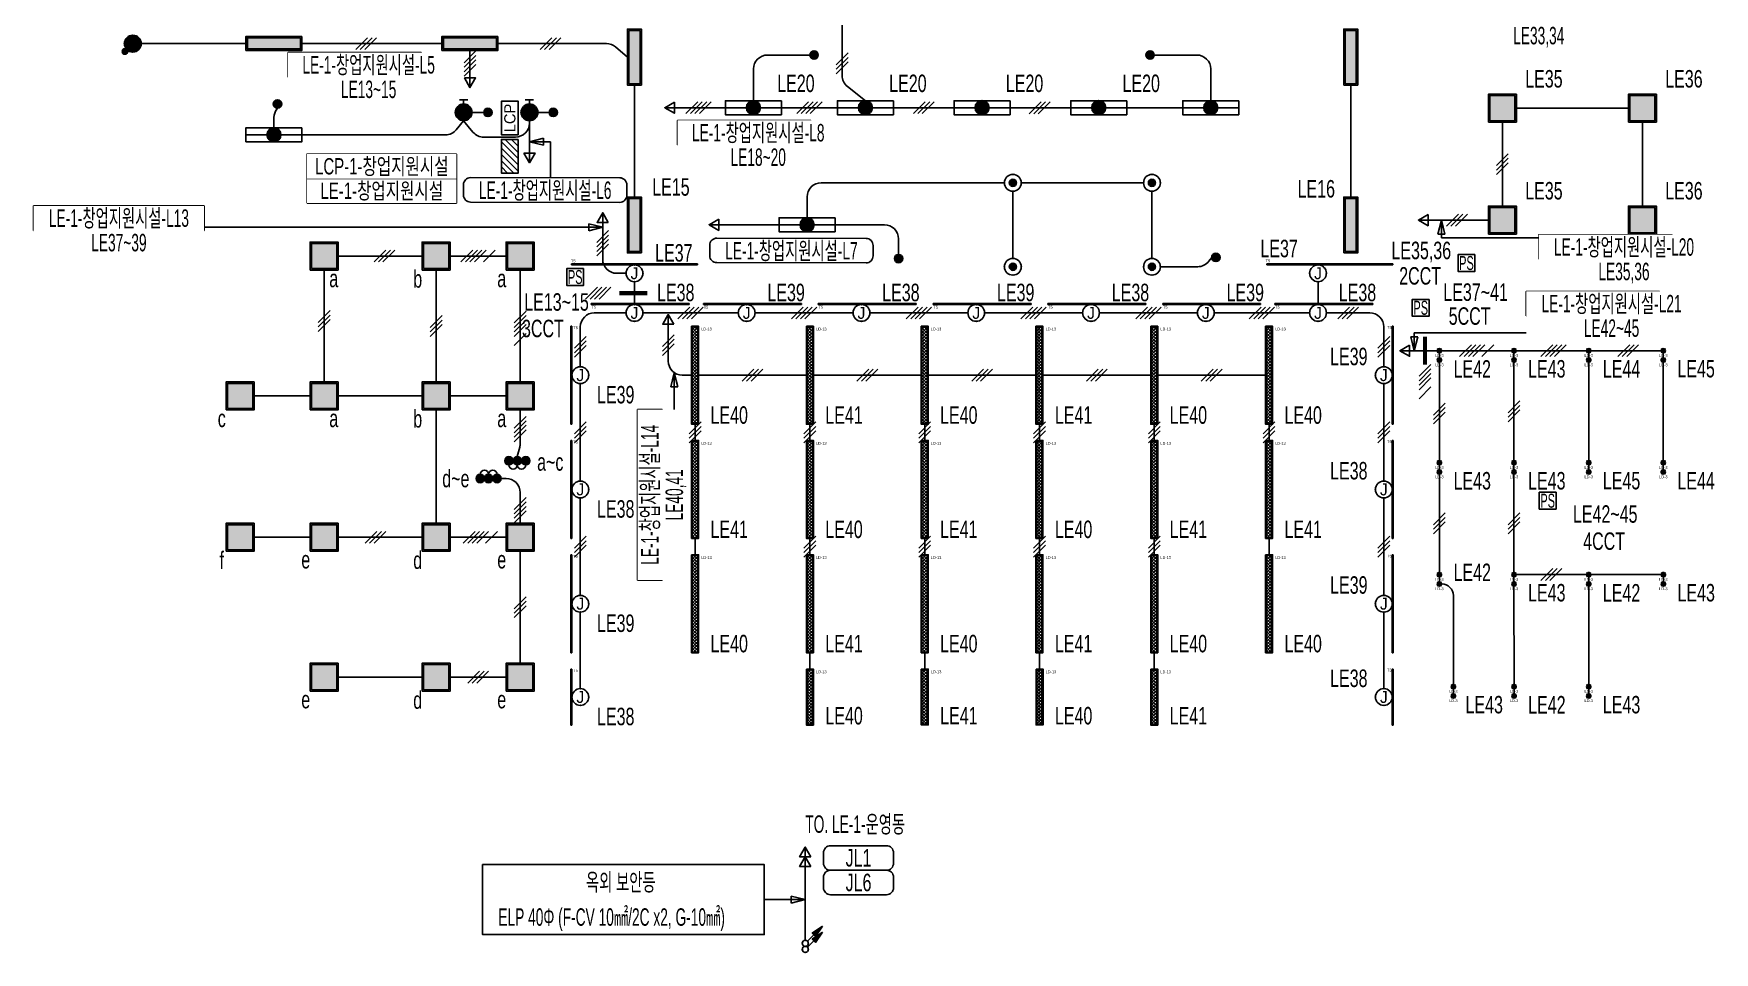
# Model space of a CAD drawing. Header units: millimetres. Extents: x 86947 to 500447, y -530175 to 1059536.
# Drawn here: x 442374 to 478393, y -338950 to -319251 of the extents above; entities that cross this region are included whole.
import ezdxf
from ezdxf.enums import TextEntityAlignment as Align

# ---------------------------------------------------------------- set-up
doc = ezdxf.new("R2010")
doc.units = ezdxf.units.MM
doc.header["$LTSCALE"] = 150
doc.set_wipeout_variables(frame=1)
doc.linetypes.add('DASHED2', pattern=[0.375, 0.25, -0.125])
for name, color, linetype in [('------01 Distribution Panel', 3, 'Continuous'), ('------02 Etc Panel', 3, 'Continuous'), ('------03 Lighting Fixture', 3, 'Continuous'), ('------04 Lighting Switch', 2, 'Continuous'), ('------04 Number of Strands (가닥수)', 1, 'Continuous'), ('-----20 General Symbol', 3, 'Continuous'), ('-----21 Embeded Wire in Ceiling or Wall', 4, 'Continuous'), ('-----29 Indicator', 1, 'Continuous'), ('e', 1, 'Continuous'), ('I-C-LIGHT', 10, 'Continuous')]:
    doc.layers.add(name, color=color, linetype=linetype)
doc.styles.add('ELEC', font='')
doc.styles.get('ELEC').set_extended_font_data('Dotum')

# ---------------------------------------------------------------- blocks, each defined once
blk = doc.blocks.new('*U15')
blk.add_lwpolyline([(150, 0), (-150, 0), (-150, -300), (150, -300)], close=True)
at = {"style": 'ELEC', "width": 0.6}
blk.add_text('PS', height=250, dxfattribs=at).set_placement((0, -150), align=Align.MIDDLE)
blk = doc.blocks.new('*U12')
h = blk.add_hatch(color=256)
edge = h.paths.add_edge_path()
edge.add_arc((0, -75), 75, 0, 360)
blk.add_circle((0, -75), 75)
blk = doc.blocks.new('*U16')
h = blk.add_hatch(color=256)
edge = h.paths.add_edge_path()
edge.add_arc((-150, -75), 75, 0, 360)
h = blk.add_hatch(color=256)
edge = h.paths.add_edge_path()
edge.add_arc((0, -75), 75, 0, 360)
h = blk.add_hatch(color=256)
edge = h.paths.add_edge_path()
edge.add_arc((150, -75), 75, 0, 360)
for centre in [(-150, -75), (0, -75), (150, -75)]:
    blk.add_circle(centre, 75)
for centre in [(-75, 0), (75, 0)]:
    blk.add_arc(centre, 75, 0, 180)
blk = doc.blocks.new('E16')
at = {"linetype": 'Continuous'}
h = blk.add_hatch(color=256, dxfattribs=at)
h.dxf.hatch_style = 1
h.paths.add_polyline_path([(570, -120), (570, 120), (-570, 120), (-570, -120)])
blk.add_lwpolyline([(600, 150), (-600, 150), (-600, -150), (600, -150)], close=True, dxfattribs=at)
at = {"color": 1, "linetype": 'Continuous'}
blk.add_lwpolyline([(570, 120), (-570, 120), (-570, -120), (570, -120)], close=True, dxfattribs=at)
blk = doc.blocks.new('E21')
h = blk.add_hatch(color=256)
h.dxf.hatch_style = 1
h.paths.add_polyline_path([(-270, 270), (-270, -270), (270, -270), (270, 270)])
blk.add_lwpolyline([(-300, -300), (300, -300), (300, 300), (-300, 300)], close=True)
at = {"color": 1, "linetype": 'Continuous'}
blk.add_lwpolyline([(-270, -270), (270, -270), (270, 270), (-270, 270)], close=True, dxfattribs=at)
blk = doc.blocks.new('D14')
at = {"linetype": 'Continuous'}
for p, q in [((-150, 0), (-600, 0)), ((150, 0), (600, 0))]:
    blk.add_line(p, q, dxfattribs=at)
blk.add_lwpolyline([(600, 150), (-600, 150), (-600, -150), (600, -150)], close=True, dxfattribs=at)
blk.add_circle((0, 0), 150, dxfattribs=at)
for p in [(-150, 0), (0, 150), (150, 0), (0, -150)]:
    blk.add_point(p)
blk = doc.blocks.new('E14')
blk.add_hatch(color=256).paths.add_polyline_path([(-150, 0, 1), (150, 0, 1)])
blk.add_blockref('D14', (0, 0))
blk = doc.blocks.new('D02')
at = {"linetype": 'Continuous'}
for radius in [150, 64.3]:
    blk.add_circle((0, 0), radius, dxfattribs=at)
for p in [(-150, 0), (0, 150), (150, 0), (0, -150)]:
    blk.add_point(p)
blk = doc.blocks.new('G07-1')
blk.add_hatch(color=256).paths.add_polyline_path([(64, 0, 1), (-64, 0, 1)])
blk.add_blockref('D02', (0, 0))
blk = doc.blocks.new('D06')
for p, q in [((-75, 0), (0, 0)), ((0, -75), (0, 75))]:
    blk.add_line(p, q)
at = {"linetype": 'Continuous'}
blk.add_circle((-225, 0), 150, dxfattribs=at)
for p in [(-375, 0), (-225, 150), (-75, 0), (-225, -150)]:
    blk.add_point(p)
blk = doc.blocks.new('E06')
blk.add_hatch(color=256).paths.add_polyline_path([(-75, 0, 1), (-375, 0, 1)])
blk.add_blockref('D06', (0, 0))
blk = doc.blocks.new('D01')
at = {"linetype": 'Continuous'}
blk.add_circle((0, 0), 150, dxfattribs=at)
for p in [(-150, 0), (0, 150), (150, 0), (0, -150)]:
    blk.add_point(p)
blk = doc.blocks.new('E05')
blk.add_hatch(color=256).paths.add_polyline_path([(106, 106), (106, 106, 0.668179), (-150, 0, 1), (150, 0, 0.198912)])
h = blk.add_hatch(color=256)
edge = h.paths.add_edge_path()
edge.add_arc((141, 141), 50, 0, 360)
blk.add_circle((141, 141), 50)
blk.add_blockref('D01', (0, 0))
blk = doc.blocks.new('A02')
h = blk.add_hatch()
h.set_pattern_fill('ANSI31', color=256, scale=25, style=0)
h.set_pattern_definition([(45, (-2000, -19200), (-56.1266, 56.1266), [])])
h.paths.add_polyline_path([(-300, 300), (-300, 0), (300, 0), (300, 300)])
blk.add_lwpolyline([(300, 0), (-300, 0), (-300, 300), (300, 300)], close=True)
blk = doc.blocks.new('A07')
blk.add_lwpolyline([(-300, 0), (-300, 300), (300, 300), (300, 0)], close=True)
at = {"style": 'ELEC'}
blk.add_text('LCP', height=200, dxfattribs=at).set_placement((0, 150), align=Align.MIDDLE)
blk = doc.blocks.new('O04')
blk.add_circle((0, 0), 150)
for p in [(-150, 0), (0, 150), (150, 0), (0, -150)]:
    blk.add_point(p)
at = {"style": 'ELEC'}
blk.add_text('J', height=214, dxfattribs=at).set_placement((0, 0), align=Align.MIDDLE)
blk = doc.blocks.new('O07')
blk.add_lwpolyline([(0, -100), (173, 0), (0, 100)], close=True)
blk = doc.blocks.new('*U47')
at = {"color": 0}
for p, q in [((-226, -106), (-14, 106)), ((-146, -106), (66, 106)), ((-66, -106), (146, 106)), ((14, -106), (226, 106))]:
    blk.add_line(p, q, dxfattribs=at)
blk = doc.blocks.new('*U46')
at = {"color": 0}
for p, q in [((-306, -106), (-94, 106)), ((-226, -106), (-14, 106)), ((-146, -106), (66, 106)), ((-66, -106), (146, 106)), ((94, -106), (306, 106))]:
    blk.add_line(p, q, dxfattribs=at)
blk = doc.blocks.new('*U44')
at = {"color": 0}
for p, q in [((-186, -106), (26, 106)), ((-106, -106), (106, 106)), ((-26, -106), (186, 106))]:
    blk.add_line(p, q, dxfattribs=at)
blk = doc.blocks.new('O01')
blk.add_hatch(color=256).paths.add_polyline_path([(-149, -218), (-218, -149), (-368, -368)])
blk.add_line((-46, -46), (-184, -184))
blk.add_lwpolyline([(-368, -368), (-149, -218), (-218, -149), (-368, -368)])
blk.add_circle((0, 0), 65)
for p in [(-65, 0), (-65, 0), (0, 65), (0, 65), (65, 0), (65, 0), (0, -65), (0, -65)]:
    blk.add_point(p)
blk = doc.blocks.new('LD-3')
at = {"layer": 'I-C-LIGHT', "color": 1}
for p, q in [((851536, 286856), (851443, 286950)), ((851536, 286950), (851443, 286856))]:
    blk.add_line(p, q, dxfattribs=at)
at = {"layer": 'I-C-LIGHT', "color": 5}
for radius in [46.2, 21.1, 15.8]:
    blk.add_circle((851490, 286903), radius, dxfattribs=at)
at = {"layer": 'I-C-LIGHT', "color": 251}
blk.add_circle((851490, 286903), 15, dxfattribs=at)
at = {"layer": 'I-C-LIGHT', "color": 9, "insert": (851490, 286799), "char_height": 60, "width": 195.11, "attachment_point": 5, "style": 'ELEC'}
blk.add_mtext('LD-3', dxfattribs=at)
blk = doc.blocks.new('LD-13')
at = {"layer": 'I-C-LIGHT', "ltscale": 3}
h = blk.add_hatch(dxfattribs=at)
h.set_pattern_fill('ANSI37', color=252, scale=15)
h.paths.add_polyline_path([(1266876, 41690), (1266996, 41690), (1266996, 39620), (1266876, 39620)])
blk.add_lwpolyline([(1266861, 41705), (1267011, 41705), (1267011, 39605), (1266861, 39605)], close=True, dxfattribs=at)
at = {"layer": 'I-C-LIGHT', "color": 1, "ltscale": 3}
blk.add_lwpolyline([(1266876, 41690), (1266996, 41690), (1266996, 39620), (1266876, 39620)], close=True, dxfattribs=at)
at = {"layer": 'I-C-LIGHT', "color": 9, "insert": (1267180, 41645), "char_height": 60, "width": 294.84, "attachment_point": 5, "style": 'ELEC'}
blk.add_mtext('LD-13', dxfattribs=at)

msp = doc.modelspace()

# ---------------------------------------------------------------- hatches: boundary and pattern name
at = {"layer": 'I-C-LIGHT', "ltscale": 3}
h = msp.add_hatch(dxfattribs=at)
h.set_pattern_fill('ANSI37', color=252, scale=15)
h.set_pattern_definition([(45, (-807924.04, -374579.546), (-33.6759605, 33.6759605), []), (135, (-807924.04, -374579.546), (-33.6759605, -33.6759605), [])])
h.paths.add_polyline_path([(458952, -332890), (459072, -332890), (459072, -334060), (458952, -334060)])
h = msp.add_hatch(dxfattribs=at)
h.set_pattern_fill('ANSI37', color=252, scale=15)
h.set_pattern_definition([(45, (-805464.606, -374578.995), (-33.6759605, 33.6759605), []), (135, (-805464.606, -374578.995), (-33.6759605, -33.6759605), [])])
h.paths.add_polyline_path([(461411, -332889), (461531, -332889), (461531, -334059), (461411, -334059)])
h = msp.add_hatch(dxfattribs=at)
h.set_pattern_fill('ANSI37', color=252, scale=15)
h.set_pattern_definition([(45, (-803005.17, -374579.5), (-33.6759605, 33.6759605), []), (135, (-803005.17, -374579.5), (-33.6759605, -33.6759605), [])])
h.paths.add_polyline_path([(463871, -332889), (463991, -332889), (463991, -334059), (463871, -334059)])
h = msp.add_hatch(dxfattribs=at)
h.set_pattern_fill('ANSI37', color=252, scale=15)
h.set_pattern_definition([(45, (-800545.736, -374580.007), (-33.6759605, 33.6759605), []), (135, (-800545.736, -374580.007), (-33.6759605, -33.6759605), [])])
h.paths.add_polyline_path([(466330, -332890), (466450, -332890), (466450, -334060), (466330, -334060)])

# ---------------------------------------------------------------- linework, layer by layer
at = {"layer": '------01 Distribution Panel', "color": 1, "elevation": 0}
for points in [[(447827, -320184), (450682, -320184), (450682, -319659), (447827, -319659)], [(456175, -321638), (459030, -321638), (459030, -321113), (456175, -321113)], [(448236, -322884), (451436, -322884), (451436, -322359), (448236, -322359)], [(442374, -323470), (446029, -323470), (446029, -322945), (442374, -322945)], [(474628, -324089), (477483, -324089), (477483, -323564), (474628, -323564)], [(455841, -330967), (455841, -327312), (455316, -327312), (455316, -330967)]]:
    msp.add_lwpolyline(points, close=True, dxfattribs=at)
at = {"layer": '-----21 Embeded Wire in Ceiling or Wall'}
for p, q in [((447600, -320850), (447585, -320870)), ((447525, -321270), (447525, -321050)), ((451590, -321120), (451432, -321311)), ((451790, -321361), (451590, -321120)), ((453000, -322020), (453000, -321120)), ((453000, -321120), (453000, -321170)), ((448125, -321420), (451201, -321420)), ((452700, -321470), (452021, -321470)), ((448900, -327020), (450700, -327020)), ((451300, -327020), (452500, -327020)), ((451000, -327320), (451000, -329750)), ((452800, -327320), (452800, -328043)), ((452791, -328115), (452740, -328320)), ((452395, -328790), (452500, -328790)), ((452800, -329750), (452800, -329090)), ((458910, -338690), (458910, -336690))]:
    msp.add_line(p, q, dxfattribs=at)
at = {"layer": '-----21 Embeded Wire in Ceiling or Wall', "elevation": 0}
for points in [[(459700, -319061), (459700, -320149, 0.229073), (459814, -320384), (460200, -320690)], [(452325, -319466), (454651, -319466, -0.178564), (454846, -319538), (455100, -319755)], [(457800, -320690), (457800, -320010, -0.414214), (458100, -319710), (459010, -319710)], [(467600, -320690), (467600, -320010, 0.414214), (467300, -319710), (466390, -319710)], [(458950, -323200), (458950, -322750, -0.414214), (459250, -322450), (463180, -322450)], [(455070, -324390), (454870, -324390, -0.414214), (454570, -324090), (454570, -323090)], [(459550, -323350), (460610, -323350, -0.414214), (460910, -323650), (460910, -323985)], [(466520, -324250), (467320, -324250, 0.235669), (467560, -324130), (467620, -324050)], [(455070, -325240), (454390, -325240, 0.414214), (454090, -325540), (454090, -326395)], [(470080, -325240), (471010, -325240, -0.414214), (471310, -325540), (471310, -326395)], [(456475, -326575), (456275, -326575, -0.414214), (455975, -326275), (455975, -325275)], [(472546, -331050), (472550, -331050, -0.414214), (472800, -331300), (472800, -333204)]]:
    msp.add_lwpolyline(points, format="xyb", dxfattribs=at)
for points in [[(444680, -319466), (446925, -319466)], [(451125, -319466), (448125, -319466)], [(451725, -319610), (451725, -320410)], [(455250, -320355), (455250, -322755)], [(470600, -322755), (470600, -320355)], [(457200, -320840), (455900, -320840)], [(458400, -320840), (459600, -320840)], [(460800, -320840), (462100, -320840)], [(463300, -320840), (464600, -320840)], [(465800, -320840), (467000, -320840)], [(474150, -320850), (476550, -320850)], [(451770, -320940), (452020, -320940)], [(453180, -320940), (453420, -320940)], [(473850, -321150), (473850, -322950)], [(476850, -321150), (476850, -322950)], [(463360, -322630), (463360, -324070)], [(463540, -322450), (466160, -322450)], [(466340, -322630), (466340, -324070)], [(458350, -323350), (456850, -323350)], [(473550, -323250), (472050, -323250)], [(450700, -324020), (448900, -324020)], [(452500, -324020), (451300, -324020)], [(448600, -324320), (448600, -326750)], [(451000, -324320), (451000, -326720)], [(452800, -324320), (452800, -326720)], [(455250, -324570), (455250, -325060)], [(469900, -325060), (469900, -324570)], [(455430, -325240), (457475, -325240)], [(457835, -325240), (459935, -325240)], [(460295, -325240), (462395, -325240)], [(462755, -325240), (464855, -325240)], [(465215, -325240), (467315, -325240)], [(467675, -325240), (469720, -325240)], [(472454, -326050), (471654, -326050)], [(472500, -326229), (472500, -326096)], [(472500, -326296), (472500, -328404)], [(472546, -326050), (474052, -326050)], [(474098, -326096), (474098, -326204)], [(474098, -326296), (474099, -328404)], [(474145, -326050), (475654, -326050)], [(475700, -326096), (475700, -326204)], [(475700, -326296), (475700, -328404)], [(475746, -326050), (477252, -326050)], [(477298, -326096), (477298, -326204)], [(477298, -326296), (477299, -328404)], [(456625, -326575), (458935, -326575)], [(459085, -326575), (461395, -326575)], [(461545, -326575), (463855, -326575)], [(464005, -326575), (466315, -326575)], [(466465, -326575), (468775, -326575)], [(447100, -327020), (448300, -327020)], [(454090, -326755), (454090, -328845)], [(471310, -326755), (471310, -328845)], [(456550, -327625), (456550, -327975)], [(459010, -327625), (459010, -327975)], [(461470, -327625), (461470, -327975)], [(463930, -327625), (463930, -327975)], [(466390, -327625), (466390, -327975)], [(468850, -327625), (468850, -327975)], [(472500, -328496), (472500, -328604)], [(472500, -328696), (472500, -330804)], [(474099, -328696), (474098, -330804)], [(474099, -328496), (474099, -328604)], [(475700, -328496), (475700, -328604)], [(477299, -328496), (477299, -328604)], [(454090, -329205), (454090, -331295)], [(471310, -329205), (471310, -331295)], [(448300, -330050), (447100, -330050)], [(450700, -330050), (448900, -330050)], [(451300, -330050), (452500, -330050)], [(456550, -330075), (456550, -330425)], [(459010, -330075), (459010, -330425)], [(461470, -330075), (461470, -330425)], [(463930, -330075), (463930, -330425)], [(466390, -330075), (466390, -330425)], [(468850, -330075), (468850, -330425)], [(452800, -330350), (452800, -332750)], [(472500, -330896), (472500, -331029)], [(474098, -330896), (474098, -331004)], [(474145, -330850), (475654, -330850)], [(475700, -330896), (475700, -331004)], [(475746, -330850), (477254, -330850)], [(477300, -330896), (477300, -331004)], [(474098, -331096), (474100, -333204)], [(475700, -331096), (475700, -333204)], [(454090, -331655), (454090, -333295)], [(471310, -331655), (471310, -333295)], [(459010, -332525), (459012, -332875)], [(461470, -332525), (461470, -332875)], [(463930, -332525), (463930, -332875)], [(466390, -332525), (466390, -332875)], [(448900, -333050), (450700, -333050)], [(452500, -333050), (451300, -333050)], [(472800, -333296), (472800, -333404)], [(474100, -333296), (474100, -333404)], [(475700, -333296), (475700, -333404)]]:
    msp.add_lwpolyline(points, dxfattribs=at)
at = {"layer": '-----21 Embeded Wire in Ceiling or Wall'}
for centre, start, end in [((447825, -321050), 143.0581, 180), ((452700, -321170), 270, 0), ((451201, -321120), 270, 320.3949), ((452021, -321170), 219.6051, 270), ((452500, -328043), 345.9958, 0), ((452500, -329090), 0, 90)]:
    msp.add_arc(centre, 300, start, end, dxfattribs=at)
at = {"layer": '-----29 Indicator', "color": 1}
for p, q in [((453300, -321495), (453000, -321570)), ((453000, -321570), (453300, -321645)), ((453300, -321645), (453300, -321495)), ((454570, -323403), (454270, -323328)), ((454270, -323328), (454270, -323478)), ((454270, -323478), (454570, -323403)), ((472543, -323250), (472468, -323550)), ((472618, -323550), (472543, -323250)), ((472468, -323550), (472618, -323550)), ((472036, -325750), (471886, -325750)), ((471886, -325750), (471961, -326050)), ((471961, -326050), (472036, -325750)), ((456104, -326525), (456029, -326825)), ((456179, -326825), (456104, -326525)), ((456029, -326825), (456179, -326825)), ((458910, -337817), (458033, -337817)), ((458910, -337817), (458610, -337742)), ((458610, -337742), (458610, -337892)), ((458610, -337892), (458910, -337817))]:
    msp.add_line(p, q, dxfattribs=at)
at = {"layer": '-----29 Indicator'}
for p, q in [((453454, -321570), (453000, -321570)), ((453454, -321570), (453454, -322340)), ((472543, -323631), (472543, -323250)), ((471961, -325669), (471961, -326050))]:
    msp.add_line(p, q, dxfattribs=at)
at = {"layer": '-----29 Indicator', "color": 1, "elevation": 0}
msp.add_lwpolyline([(451997, -337067), (451997, -338567), (458033, -338567), (458033, -337067)], close=True, dxfattribs=at)
at = {"color": 1, "linetype": 'Continuous', "elevation": 0}
for points in [[(456864, -324012, 0.414214), (457014, -324162), (460214, -324167, 0.414214), (460364, -324017), (460364, -323792, 0.414214), (460214, -323642), (457014, -323637, 0.414214), (456864, -323787)], [(459302, -337038, 0.414214), (459452, -337188), (460652, -337188, 0.414214), (460802, -337038), (460802, -336813, 0.414214), (460652, -336663), (459452, -336663, 0.414214), (459302, -336813)], [(459302, -337563, 0.414214), (459452, -337713), (460652, -337713, 0.414214), (460802, -337563), (460802, -337338, 0.414214), (460652, -337188), (459452, -337188, 0.414214), (459302, -337338)]]:
    msp.add_lwpolyline(points, format="xyb", close=True, dxfattribs=at)
at = {"layer": 'e', "elevation": 0}
for points in [[(454025, -324816, 0, 0, 0), (454925, -324816, 90, 90, 0), (455525, -324816, 0, 0, 0)], [(472191, -327250, 0, 0, 0), (472191, -326350, 90, 90, 0), (472191, -325750, 0, 0, 0)]]:
    msp.add_lwpolyline(points, format="xyseb", dxfattribs=at)
at = {"layer": 'I-C-LIGHT', "color": 10, "linetype": 'DASHED2', "ltscale": 200, "elevation": 0}
for points in [[(453900, -324210), (455100, -324210), (455100, -324190), (453900, -324190)], [(455100, -324210), (455400, -324210), (455400, -324190), (455100, -324190)], [(456600, -324210), (455400, -324210), (455400, -324190), (456600, -324190)], [(468800, -324210), (470000, -324210), (470000, -324190), (468800, -324190)], [(470000, -324210), (470300, -324210), (470300, -324190), (470000, -324190)], [(471500, -324210), (470300, -324210), (470300, -324190), (471500, -324190)], [(454325, -325060), (455525, -325060), (455525, -325040), (454325, -325040)], [(455525, -325060), (456425, -325060), (456425, -325040), (455525, -325040)], [(456730, -325060), (457930, -325060), (457930, -325040), (456730, -325040)], [(457930, -325060), (458830, -325060), (458830, -325040), (457930, -325040)], [(459190, -325060), (460390, -325060), (460390, -325040), (459190, -325040)], [(460390, -325060), (461290, -325060), (461290, -325040), (460390, -325040)], [(461650, -325060), (462850, -325060), (462850, -325040), (461650, -325040)], [(462850, -325060), (463750, -325060), (463750, -325040), (462850, -325040)], [(464110, -325060), (465310, -325060), (465310, -325040), (464110, -325040)], [(465310, -325060), (466210, -325060), (466210, -325040), (465310, -325040)], [(466570, -325060), (467770, -325060), (467770, -325040), (466570, -325040)], [(467770, -325060), (468670, -325060), (468670, -325040), (467770, -325040)], [(468975, -325060), (470175, -325060), (470175, -325040), (468975, -325040)], [(470175, -325060), (471075, -325060), (471075, -325040), (470175, -325040)], [(453910, -325525), (453910, -326725), (453890, -326725), (453890, -325525)], [(471490, -325525), (471490, -326725), (471510, -326725), (471510, -325525)], [(453910, -326725), (453910, -327625), (453890, -327625), (453890, -326725)], [(471490, -326725), (471490, -327625), (471510, -327625), (471510, -326725)], [(453910, -327975), (453910, -329175), (453890, -329175), (453890, -327975)], [(471490, -327975), (471490, -329175), (471510, -329175), (471510, -327975)], [(453910, -329175), (453910, -330075), (453890, -330075), (453890, -329175)], [(471490, -329175), (471490, -330075), (471510, -330075), (471510, -329175)], [(453910, -330425), (453910, -331625), (453890, -331625), (453890, -330425)], [(471490, -330425), (471490, -331625), (471510, -331625), (471510, -330425)], [(453910, -331625), (453910, -332525), (453890, -332525), (453890, -331625)], [(471490, -331625), (471490, -332525), (471510, -332525), (471510, -331625)], [(453910, -332875), (453910, -334075), (453890, -334075), (453890, -332875)], [(471490, -332875), (471490, -334075), (471510, -334075), (471510, -332875)]]:
    msp.add_lwpolyline(points, close=True, dxfattribs=at)
at = {"layer": 'I-C-LIGHT', "ltscale": 3, "elevation": 0}
for points in [[(458937, -332875), (459087, -332875), (459087, -334075), (458937, -334075)], [(461396, -332874), (461546, -332874), (461546, -334074), (461396, -334074)], [(463856, -332874), (464006, -332874), (464006, -334074), (463856, -334074)], [(466315, -332875), (466465, -332875), (466465, -334075), (466315, -334075)]]:
    msp.add_lwpolyline(points, close=True, dxfattribs=at)
at = {"layer": 'I-C-LIGHT', "color": 1, "ltscale": 3, "elevation": 0}
for points in [[(458952, -332890), (459072, -332890), (459072, -334060), (458952, -334060)], [(461411, -332889), (461531, -332889), (461531, -334059), (461411, -334059)], [(463871, -332889), (463991, -332889), (463991, -334059), (463871, -334059)], [(466330, -332890), (466450, -332890), (466450, -334060), (466330, -334060)]]:
    msp.add_lwpolyline(points, close=True, dxfattribs=at)

# ---------------------------------------------------------------- block references
at = {"layer": '------01 Distribution Panel', "xscale": 1.2, "yscale": 1.2, "zscale": 1.2, "rotation": 90}
msp.add_blockref('A02', (452760, -321880), dxfattribs=at)
at = {"layer": '------02 Etc Panel', "xscale": 1.2, "yscale": 1.2, "zscale": 1.2, "rotation": 89.99999999999999}
msp.add_blockref('A07', (452760, -321060), dxfattribs=at)
at = {"layer": '------03 Lighting Fixture', "xscale": 1.2, "yscale": 1.2, "zscale": 1.2}
for name, p, rotation in [('E05', (444500, -319466), 180), ('E06', (451590, -320670), 89.99999999999997), ('E06', (453000, -320670), 89.99999999999997)]:
    msp.add_blockref(name, p, dxfattribs=dict(at, rotation=rotation))
at = {"layer": '------03 Lighting Fixture'}
for name, p in [('E16', (447525, -319460)), ('E16', (451725, -319460)), ('E21', (473850, -320850)), ('E21', (476850, -320850)), ('E14', (457800, -320840)), ('E14', (460200, -320840)), ('E14', (462700, -320840)), ('E14', (465200, -320840)), ('E14', (467600, -320840)), ('E14', (447525, -321420)), ('E21', (473850, -323250)), ('E21', (476850, -323250)), ('E14', (458950, -323350)), ('E21', (448600, -324020)), ('E21', (451000, -324020)), ('E21', (452800, -324020)), ('E21', (446800, -327020)), ('E21', (448600, -327020)), ('E21', (451000, -327020)), ('E21', (452800, -327020)), ('E21', (446800, -330050)), ('E21', (448600, -330050)), ('E21', (451000, -330050)), ('E21', (452800, -330050)), ('E21', (448600, -333050)), ('E21', (451000, -333050)), ('E21', (452800, -333050))]:
    msp.add_blockref(name, p, dxfattribs=at)
at = {"layer": '------03 Lighting Fixture', "rotation": 270}
for p in [(455250, -319755), (455250, -323355)]:
    msp.add_blockref('E16', p, dxfattribs=at)
at = {"layer": '------03 Lighting Fixture', "xscale": -1, "rotation": 89.9999999999833}
for p in [(470600, -319755), (470600, -323355)]:
    msp.add_blockref('E16', p, dxfattribs=at)
at = {"layer": '------03 Lighting Fixture', "xscale": 1.2, "yscale": 1.2, "zscale": 1.2}
for p in [(463360, -322450), (466340, -322450), (463360, -324250), (466340, -324250)]:
    msp.add_blockref('G07-1', p, dxfattribs=at)
at = {"layer": '------04 Lighting Switch', "yscale": 1.2, "zscale": 1.2}
for name, p, xscale, rotation in [('*U12', (459100, -319800), 1.2, 180), ('*U12', (466300, -319800), 1.2, 180), ('*U12', (452200, -320940), 1.2, 270), ('*U12', (453600, -320940), 1.2, 270), ('*U12', (461000, -324075), 1.2, 270), ('*U12', (467800, -324050), 1.2, 270), ('*U16', (452740, -328500), 1.2, 180), ('*U16', (452125, -328700), -1.2, 0.03749106070010555)]:
    msp.add_blockref(name, p, dxfattribs=dict(at, xscale=xscale, rotation=rotation))
at = {"layer": '------04 Lighting Switch', "xscale": 1.2, "yscale": 1.2, "zscale": 1.2}
for name, p in [('*U12', (447600, -320670)), ('*U15', (473080, -323990)), ('*U15', (453980, -324290)), ('*U15', (472100, -324950)), ('*U15', (474820, -329085))]:
    msp.add_blockref(name, p, dxfattribs=at)
at = {"layer": '------04 Number of Strands (가닥수)', "xscale": 1.2, "yscale": 1.2, "zscale": 1.2}
for name, p in [('*U44', (453451, -319466)), ('*U44', (461450, -320840)), ('*U44', (463933, -320843)), ('*U44', (472876, -323250)), ('*U44', (449892, -324020)), ('*U46', (451900, -324020)), ('*U47', (454475, -324816)), ('*U47', (456453, -325240)), ('*U47', (458885, -325240)), ('*U47', (461345, -325240)), ('*U47', (463805, -325240)), ('*U47', (466265, -325240)), ('*U47', (468698, -325240)), ('*U44', (470545, -325240)), ('*U46', (473299, -326050)), ('*U44', (457780, -326575)), ('*U44', (460240, -326575)), ('*U44', (462700, -326575)), ('*U44', (465160, -326575)), ('*U44', (467620, -326575)), ('*U44', (449700, -330050)), ('*U46', (451948, -330050)), ('*U44', (474899, -330850)), ('*U44', (451900, -333050))]:
    msp.add_blockref(name, p, dxfattribs=at)
at = {"layer": '------04 Number of Strands (가닥수)', "xscale": -1.2, "yscale": 1.2, "zscale": 1.2, "rotation": 90}
for name, p in [('*U47', (451725, -319895)), ('*U44', (459700, -319888)), ('*U44', (473850, -322050)), ('*U47', (454570, -323747)), ('*U44', (448600, -325412)), ('*U46', (452800, -325568)), ('*U44', (451000, -325520)), ('*U44', (454090, -325967)), ('*U44', (455975, -325932)), ('*U44', (471310, -325967)), ('*U46', (472191, -326712)), ('*U44', (472500, -327398)), ('*U44', (474098, -327350)), ('*U47', (452800, -327729)), ('*U44', (454090, -327800)), ('*U44', (456550, -327800)), ('*U44', (459010, -327800)), ('*U44', (461470, -327800)), ('*U44', (463930, -327800)), ('*U44', (466390, -327800)), ('*U44', (468850, -327800)), ('*U44', (471310, -327800)), ('*U47', (452800, -329468)), ('*U44', (472500, -329750)), ('*U44', (474098, -329750)), ('*U44', (454090, -330250)), ('*U44', (459010, -330250)), ('*U44', (461470, -330250)), ('*U44', (463930, -330250)), ('*U44', (466390, -330250)), ('*U44', (471310, -330250)), ('*U44', (452800, -331550))]:
    msp.add_blockref(name, p, dxfattribs=at)
at = {"layer": '-----20 General Symbol', "xscale": 1.2, "yscale": 1.2, "zscale": 1.2}
for p in [(455250, -324390), (469900, -324390), (455250, -325240), (457655, -325240), (460115, -325240), (462575, -325240), (465035, -325240), (467495, -325240), (469900, -325240), (454090, -326575), (471310, -326575), (454090, -329025), (471310, -329025), (454090, -331475), (471310, -331475), (454090, -333475), (471310, -333475)]:
    msp.add_blockref('O04', p, dxfattribs=at)
at = {"layer": '-----20 General Symbol', "rotation": 180}
for p in [(458910, -338755), (458910, -338885)]:
    msp.add_blockref('O01', p, dxfattribs=at)
at = {"layer": '-----21 Embeded Wire in Ceiling or Wall', "xscale": 1.199999999953434, "yscale": 1.199999999953434, "zscale": 1.199999999953434}
for p, rotation in [((451725, -320202), 270), ((456108, -320840), 180), ((453000, -321812), 270), ((454570, -323298), 89.99999999999999), ((457058, -323350), 180), ((472258, -323250), 180), ((455975, -325483), 89.99999999999999), ((471862, -326050), 180), ((458910, -336898), 90), ((458910, -337106), 90)]:
    msp.add_blockref('O07', p, dxfattribs=dict(at, rotation=rotation))
at = {"layer": 'I-C-LIGHT'}
for name, p in [('LD-13', (-810386, -367230)), ('LD-13', (-807926, -367230)), ('LD-13', (-805466, -367230)), ('LD-13', (-803006, -367230)), ('LD-13', (-800546, -367230)), ('LD-13', (-798086, -367230)), ('LD-3', (-378990, -612953)), ('LD-3', (-378990, -613153)), ('LD-3', (-377391, -612953)), ('LD-3', (-377391, -613153)), ('LD-3', (-375790, -612953)), ('LD-3', (-375790, -613153)), ('LD-3', (-374191, -612953)), ('LD-3', (-374191, -613153)), ('LD-13', (-810386, -369680)), ('LD-13', (-807926, -369680)), ('LD-13', (-805466, -369680)), ('LD-13', (-803006, -369680)), ('LD-13', (-800546, -369680)), ('LD-13', (-798086, -369680)), ('LD-3', (-378990, -615353)), ('LD-3', (-377391, -615353)), ('LD-3', (-375790, -615353)), ('LD-3', (-374191, -615353)), ('LD-3', (-378990, -615553)), ('LD-3', (-377391, -615553)), ('LD-3', (-375790, -615553)), ('LD-3', (-374191, -615553)), ('LD-13', (-810386, -372130)), ('LD-13', (-807926, -372130)), ('LD-13', (-805466, -372130)), ('LD-13', (-803006, -372130)), ('LD-13', (-800546, -372130)), ('LD-13', (-798086, -372130)), ('LD-3', (-378990, -617753)), ('LD-3', (-378990, -617953)), ('LD-3', (-377391, -617753)), ('LD-3', (-377391, -617953)), ('LD-3', (-375790, -617753)), ('LD-3', (-375790, -617953)), ('LD-3', (-374190, -617753)), ('LD-3', (-374190, -617953)), ('LD-3', (-378690, -620153)), ('LD-3', (-378690, -620353)), ('LD-3', (-377390, -620153)), ('LD-3', (-377390, -620353)), ('LD-3', (-375790, -620153)), ('LD-3', (-375790, -620353))]:
    msp.add_blockref(name, p, dxfattribs=at)

# ---------------------------------------------------------------- texts
at = {"layer": '------04 Lighting Switch', "style": 'ELEC', "width": 0.7}
for s, p in [('LE20', (458710, -320317)), ('LE20', (461110, -320317)), ('LE20', (463610, -320317)), ('LE20', (466110, -320317)), ('LE35', (474740, -320220)), ('LE36', (477740, -320220)), ('LE15', (456032, -322542)), ('LE16', (469862, -322578)), ('LE35', (474740, -322620)), ('LE36', (477740, -322620)), ('LE37', (456094, -323952)), ('LE37', (469065, -323859)), ('LE35,36', (472112, -323932, 0)), ('a', (448806, -324503)), ('b', (450606, -324503)), ('a', (452406, -324503)), ('2CCT', (472087, -324445, 0)), ('LE13~15', (453580, -325005, 0)), ('LE38', (456135, -324801)), ('LE39', (458500, -324801, 0)), ('LE38', (460960, -324801, 0)), ('LE39', (463420, -324801, 0)), ('LE38', (465880, -324801, 0)), ('LE39', (468340, -324801, 0)), ('LE38', (470745, -324801, 0)), ('LE37~41', (473276, -324794, 0)), ('5CCT', (473148, -325307, 0)), ('3CCT', (453289, -325573, 0)), ('LE39', (470559, -326173)), ('LE42', (473204, -326438, 0)), ('LE43', (474802, -326438, 0)), ('LE44', (476404, -326438)), ('LE45', (478002, -326438)), ('c', (446406, -327503)), ('a', (448806, -327503)), ('b', (450606, -327503)), ('a', (452406, -327503)), ('LE40', (457281, -327429)), ('LE41', (459741, -327429)), ('LE40', (462201, -327429)), ('LE41', (464661, -327429)), ('LE40', (467121, -327429)), ('LE40', (469581, -327429)), ('a~c', (453446, -328438)), ('LE38', (470559, -328623)), ('LE43', (473204, -328838, 0)), ('LE43', (474802, -328838, 0)), ('LE45', (476404, -328838)), ('LE44', (478002, -328838)), ('LE42~45', (476054, -329551)), ('LE41', (457281, -329879)), ('LE40', (459741, -329879)), ('LE41', (462201, -329879)), ('LE40', (464661, -329879)), ('LE41', (467121, -329879)), ('LE41', (469581, -329879)), ('4CCT', (476030, -330133)), ('f', (446406, -330533)), ('e', (448206, -330533)), ('d', (450606, -330533)), ('e', (452406, -330533)), ('LE42', (473204, -330799, 0)), ('LE39', (470559, -331073)), ('LE43', (474802, -331238, 0)), ('LE42', (476404, -331238)), ('LE43', (478004, -331238)), ('LE39', (454849, -331892)), ('LE40', (457281, -332329)), ('LE41', (459741, -332329)), ('LE40', (462201, -332329)), ('LE41', (464661, -332329)), ('LE40', (467121, -332329)), ('LE40', (469581, -332329)), ('LE38', (470559, -333073)), ('e', (448206, -333533)), ('d', (450606, -333533)), ('e', (452406, -333533)), ('LE43', (473461, -333638)), ('LE42', (474804, -333638)), ('LE43', (476404, -333638)), ('LE38', (454849, -333892)), ('LE40', (459743, -333875)), ('LE41', (462203, -333875)), ('LE40', (464662, -333875)), ('LE41', (467121, -333876))]:
    msp.add_text(s, height=375, dxfattribs=at).set_placement(p, align=Align.MIDDLE)
msp.add_text('d~e', height=375, rotation=0.0375, dxfattribs=at).set_placement((451423, -328783), align=Align.MIDDLE)
at = {"linetype": 'Continuous', "style": 'ELEC'}
for s, width, p in [('LE-1-창업지원시설-L6', 0.6, (453337, -322604)), ('LE-1-창업지원시설-L7', 0.6, (458614, -323902)), ('TO. LE-1-운영동', 0.6, (459981, -336195)), ('JL1', 0.7, (460052, -336925)), ('JL6', 0.7, (460052, -337450))]:
    msp.add_text(s, height=375, dxfattribs=dict(at, width=width)).set_placement(p, align=Align.MIDDLE)
at = {"linetype": 'Continuous', "style": 'ELEC', "width": 0.6}
for s, p in [('옥외 보안등 ', (454210, -337442)), ('ELP 40Φ (F-CV 10㎟/2C x2, G-10㎟)', (452333, -338192))]:
    msp.add_text(s, height=375, dxfattribs=at).set_placement(p, align=Align.MIDDLE_LEFT)
at = {"layer": 'I-C-LIGHT', "color": 9, "char_height": 60, "attachment_point": 5, "style": 'ELEC'}
for s, insert, width in [('T5', (453940, -324126), 195.11), ('T5', (468826, -324122), 195.11), ('T5', (454380, -325116), 195.11), ('T5', (456785, -325116), 195.11), ('T5', (459245, -325116), 195.11), ('T5', (461705, -325116), 195.11), ('T5', (464165, -325116), 195.11), ('T5', (466625, -325116), 195.11), ('T5', (469030, -325116), 195.11), ('T5', (453990, -325558), 195.11), ('T5', (471430, -325550), 195.11), ('T5', (453990, -328008), 195.11), ('T5', (471430, -328000), 195.11), ('T5', (453990, -330458), 195.11), ('T5', (471430, -330450), 195.11), ('T5', (453990, -332908), 195.11), ('LD-13', (459256, -332934), 294.84), ('LD-13', (461715, -332934), 294.84), ('LD-13', (464175, -332934), 294.84), ('LD-13', (466634, -332935), 294.84), ('T5', (471430, -332900), 195.11)]:
    msp.add_mtext(s, dxfattribs=dict(at, insert=insert, width=width))

# ---------------------------------------------------------------- wipeouts: each hides what was drawn before it
at = {"color": 1}
msp.add_wipeout([(472802, -319556), (476457, -319556), (476457, -319031), (472802, -319031)], dxfattribs=at)

# ---------------------------------------------------------------- next in the draw order: texts
at = {"style": 'ELEC', "width": 0.6}
msp.add_text('LE33,34', height=375, dxfattribs=at).set_placement((474630, -319294), align=Align.MIDDLE_CENTER)

# ---------------------------------------------------------------- next in the draw order: wipeouts: each hides what was drawn before it
at = {"color": 1}
msp.add_wipeout([(448236, -322884), (451436, -322884), (451436, -322359), (448236, -322359)], dxfattribs=at).dxf.layer = '------01 Distribution Panel'
for points in [[(447827, -320184), (451282, -320184), (451282, -319659), (447827, -319659)], [(456175, -321638), (459630, -321638), (459630, -321113), (456175, -321113)], [(442374, -323470), (446029, -323470), (446029, -322945), (442374, -322945)], [(474628, -324089), (478283, -324089), (478283, -323564), (474628, -323564)], [(455841, -330967), (455841, -327312), (455316, -327312), (455316, -330967)]]:
    msp.add_wipeout(points, dxfattribs=at)

# ---------------------------------------------------------------- next in the draw order: linework, layer by layer
at = {"layer": '------01 Distribution Panel', "color": 1, "elevation": 0}
msp.add_lwpolyline([(448236, -322359), (451436, -322359), (451436, -321834), (448236, -321834)], close=True, dxfattribs=at)
at = {"layer": '-----29 Indicator'}
msp.add_line((472543, -323631), (474628, -323631), dxfattribs=at)

# ---------------------------------------------------------------- next in the draw order: block references
at = {"layer": '------04 Number of Strands (가닥수)', "xscale": 1.2, "yscale": 1.2, "zscale": 1.2}
for name, p in [('*U44', (449500, -319466)), ('*U47', (456625, -320840)), ('*U47', (459000, -320840))]:
    msp.add_blockref(name, p, dxfattribs=at)

# ---------------------------------------------------------------- next in the draw order: texts
at = {"layer": '------04 Lighting Switch', "style": 'ELEC', "width": 0.7}
for s, p in [('LE39', (454849, -326992)), ('LE38', (454849, -329442))]:
    msp.add_text(s, height=375, dxfattribs=at).set_placement(p, align=Align.MIDDLE)

# ---------------------------------------------------------------- next in the draw order: wipeouts: each hides what was drawn before it
at = {"color": 1}
for points in [[(447827, -320709), (451282, -320709), (451282, -320184), (447827, -320184)], [(456175, -322163), (459630, -322163), (459630, -321638), (456175, -321638)], [(442374, -323995), (446029, -323995), (446029, -323470), (442374, -323470)], [(474628, -324614), (478283, -324614), (478283, -324089), (474628, -324089)], [(456366, -330967), (456366, -327312), (455841, -327312), (455841, -330967)]]:
    msp.add_wipeout(points, dxfattribs=at)

# ---------------------------------------------------------------- next in the draw order: linework, layer by layer
at = {"layer": '------01 Distribution Panel', "color": 1, "elevation": 0}
msp.add_lwpolyline([(474362, -325303), (477217, -325303), (477217, -324778), (474362, -324778)], close=True, dxfattribs=at)
at = {"layer": '-----29 Indicator'}
for p, q in [((446029, -323403), (454570, -323403)), ((456104, -327312), (456104, -326525))]:
    msp.add_line(p, q, dxfattribs=at)

# ---------------------------------------------------------------- next in the draw order: texts
at = {"style": 'ELEC', "width": 0.6}
for s, p in [('LE-1-창업지원시설-L5', (449554, -319921)), ('LE13~15', (449554, -320446)), ('LE-1-창업지원시설-L8', (457903, -321375)), ('LE18~20', (457903, -321900)), ('LE-1-창업지원시설-L13', (444202, -323207)), ('LE37~39', (444202, -323732)), ('LE-1-창업지원시설-L20', (476456, -323826))]:
    msp.add_text(s, height=375, dxfattribs=at).set_placement(p, align=Align.MIDDLE_CENTER)
for s, p in [('LE-1-창업지원시설-L14', (455579, -329140)), ('LE40,41', (456104, -329140))]:
    msp.add_text(s, height=375, rotation=90, dxfattribs=at).set_placement(p, align=Align.MIDDLE_CENTER)

# ---------------------------------------------------------------- next in the draw order: wipeouts: each hides what was drawn before it
at = {"color": 1}
msp.add_wipeout([(448236, -322359), (451436, -322359), (451436, -321834), (448236, -321834)], dxfattribs=at).dxf.layer = '------01 Distribution Panel'

# ---------------------------------------------------------------- next in the draw order: linework, layer by layer
at = {"color": 1, "linetype": 'Continuous', "elevation": 0}
msp.add_lwpolyline([(451587, -322714, 0.414214), (451737, -322864), (454937, -322869, 0.414214), (455087, -322719), (455087, -322494, 0.414214), (454937, -322344), (451737, -322339, 0.414214), (451587, -322489)], format="xyb", close=True, dxfattribs=at)

# ---------------------------------------------------------------- next in the draw order: texts
at = {"layer": '------01 Distribution Panel', "style": 'ELEC', "width": 0.7}
for s, p in [('LCP-1-창업지원시설', (449836, -322096)), ('LE-1-창업지원시설', (449836, -322621))]:
    msp.add_text(s, height=350, dxfattribs=at).set_placement(p, align=Align.MIDDLE_CENTER)

# ---------------------------------------------------------------- next in the draw order: wipeouts: each hides what was drawn before it
at = {"color": 1}
msp.add_wipeout([(474362, -325303), (478017, -325303), (478017, -324778), (474362, -324778)], dxfattribs=at)

# ---------------------------------------------------------------- next in the draw order: texts
at = {"style": 'ELEC', "width": 0.6}
msp.add_text('LE35,36', height=375, dxfattribs=at).set_placement((476456, -324351), align=Align.MIDDLE_CENTER)

# ---------------------------------------------------------------- next in the draw order: wipeouts: each hides what was drawn before it
at = {"color": 1}
msp.add_wipeout([(474362, -325828), (478017, -325828), (478017, -325303), (474362, -325303)], dxfattribs=at)

# ---------------------------------------------------------------- next in the draw order: linework, layer by layer
at = {"layer": '-----29 Indicator'}
msp.add_line((471961, -325669), (474362, -325669), dxfattribs=at)

# ---------------------------------------------------------------- next in the draw order: block references
at = {"layer": '------04 Number of Strands (가닥수)', "xscale": 1.2, "yscale": 1.2, "zscale": 1.2}
for name, p in [('*U47', (474947, -326050)), ('*U44', (476547, -326050))]:
    msp.add_blockref(name, p, dxfattribs=at)

# ---------------------------------------------------------------- next in the draw order: texts
at = {"style": 'ELEC', "width": 0.6}
for s, p in [('LE-1-창업지원시설-L21', (476190, -325040)), ('LE42~45', (476190, -325565))]:
    msp.add_text(s, height=375, dxfattribs=at).set_placement(p, align=Align.MIDDLE_CENTER)

doc.saveas('drawing.dxf')
